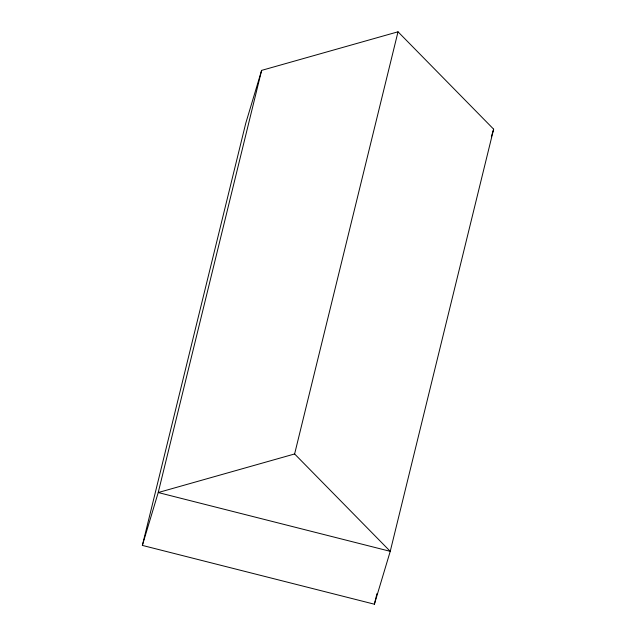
<?xml version="1.0" encoding="UTF-8"?>
<svg xmlns="http://www.w3.org/2000/svg" width="636" height="636" viewBox="0 0 636 636"><rect width="100%" height="100%" fill="white"/><g stroke="black" fill="none" stroke-linecap="round" stroke-linejoin="round"><path stroke-width="0.95" d="M142.361 545.41L245.758 123.249L261.619 70.381L398.025 31.8L493.639 129.172L390.242 551.332L374.381 604.2L142.361 545.41L158.221 492.542L261.619 70.381M294.619 453.961L158.221 492.542L390.242 551.332L294.619 453.961L398.025 31.8M374.381 604.2L376.973 593.595M491.374 136.724L493.639 129.172"/></g></svg>
